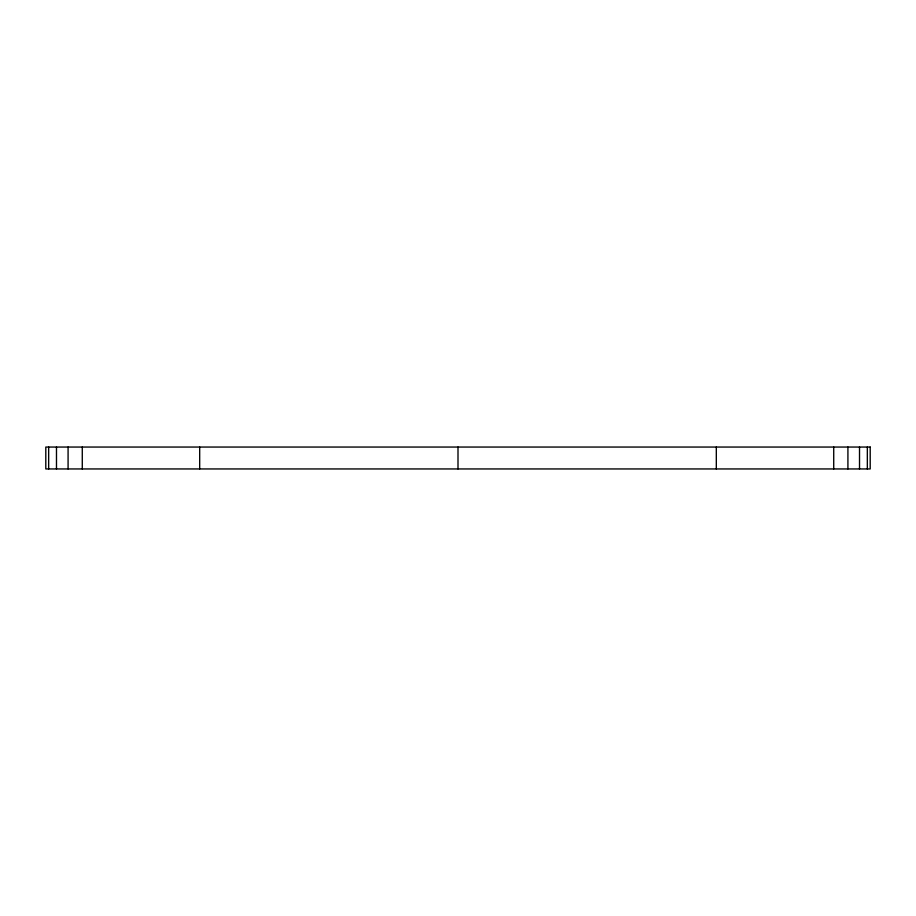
<?xml version="1.0" encoding="UTF-8"?>
<svg xmlns="http://www.w3.org/2000/svg" width="916" height="916" viewBox="0 0 916 916"><rect width="100%" height="100%" fill="white"/><g stroke="black" fill="none" stroke-linecap="round" stroke-linejoin="round"><path stroke-width="1.37" d="M867.337 447.054L867.337 468.946M859.517 447.054L859.517 468.946M847.918 447.054L847.918 468.946M833.72 447.054L833.72 468.946M716.312 447.054L716.312 468.946M458 447.054L458 468.946M199.688 447.054L199.688 468.946M82.28 447.054L82.28 468.946M68.082 447.054L68.082 468.946M56.483 447.054L56.483 468.946M48.663 447.054L48.663 468.946M870.2 447.054L45.8 447.054L45.8 468.946L870.2 468.946L870.2 447.054"/></g></svg>
